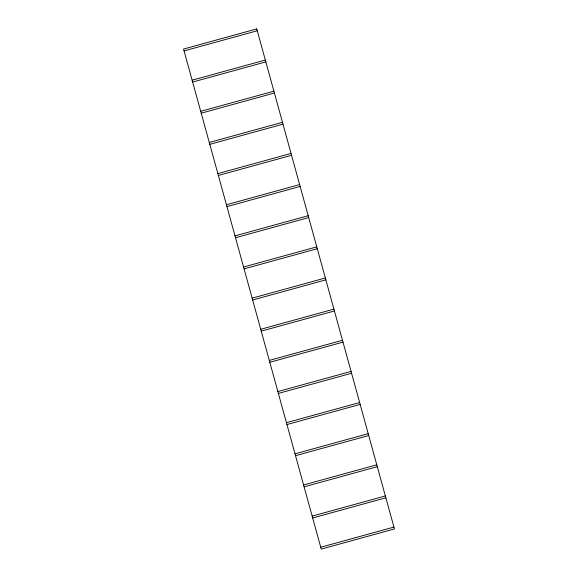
<?xml version="1.0" encoding="UTF-8"?>
<svg xmlns="http://www.w3.org/2000/svg" width="578" height="578" viewBox="0 0 578 578"><rect width="100%" height="100%" fill="white"/><g stroke="black" fill="none" stroke-linecap="round" stroke-linejoin="round"><path stroke-width="0.87" d="M184.071 50.915L257.268 30.757M192.134 80.19L265.331 60.04M192.64 82.047L265.844 61.897M200.703 111.33L273.907 91.172M201.216 113.187L274.413 93.029M209.279 142.463L282.476 122.312M209.792 144.327L282.989 124.169M217.848 173.602L291.052 153.445M218.361 175.459L291.565 155.301M226.424 204.742L299.621 184.584M226.937 206.599L300.134 186.441M235 235.875L308.197 215.717M235.506 237.731L308.71 217.581M243.569 267.014L316.773 246.857M244.082 268.871L317.279 248.713M252.145 298.147L325.342 277.996M252.658 300.004L325.855 279.853M260.721 329.287L333.918 309.129M261.227 331.143L334.431 310.986M269.29 360.419L342.494 340.269M269.803 362.283L343 342.125M277.866 391.559L351.063 371.401M278.379 393.416L351.576 373.258M286.435 422.699L359.639 402.541M286.948 424.555L360.152 404.398M295.011 453.831L368.208 433.673M295.524 455.688L368.721 435.537M303.587 484.971L376.784 464.813M304.093 486.828L377.297 466.67M312.156 516.103L385.36 495.953M312.669 517.96L385.866 497.81M320.732 547.243L393.929 527.085M256.755 28.9L183.558 49.058L321.245 549.1L394.442 528.942L256.755 28.9"/></g></svg>
